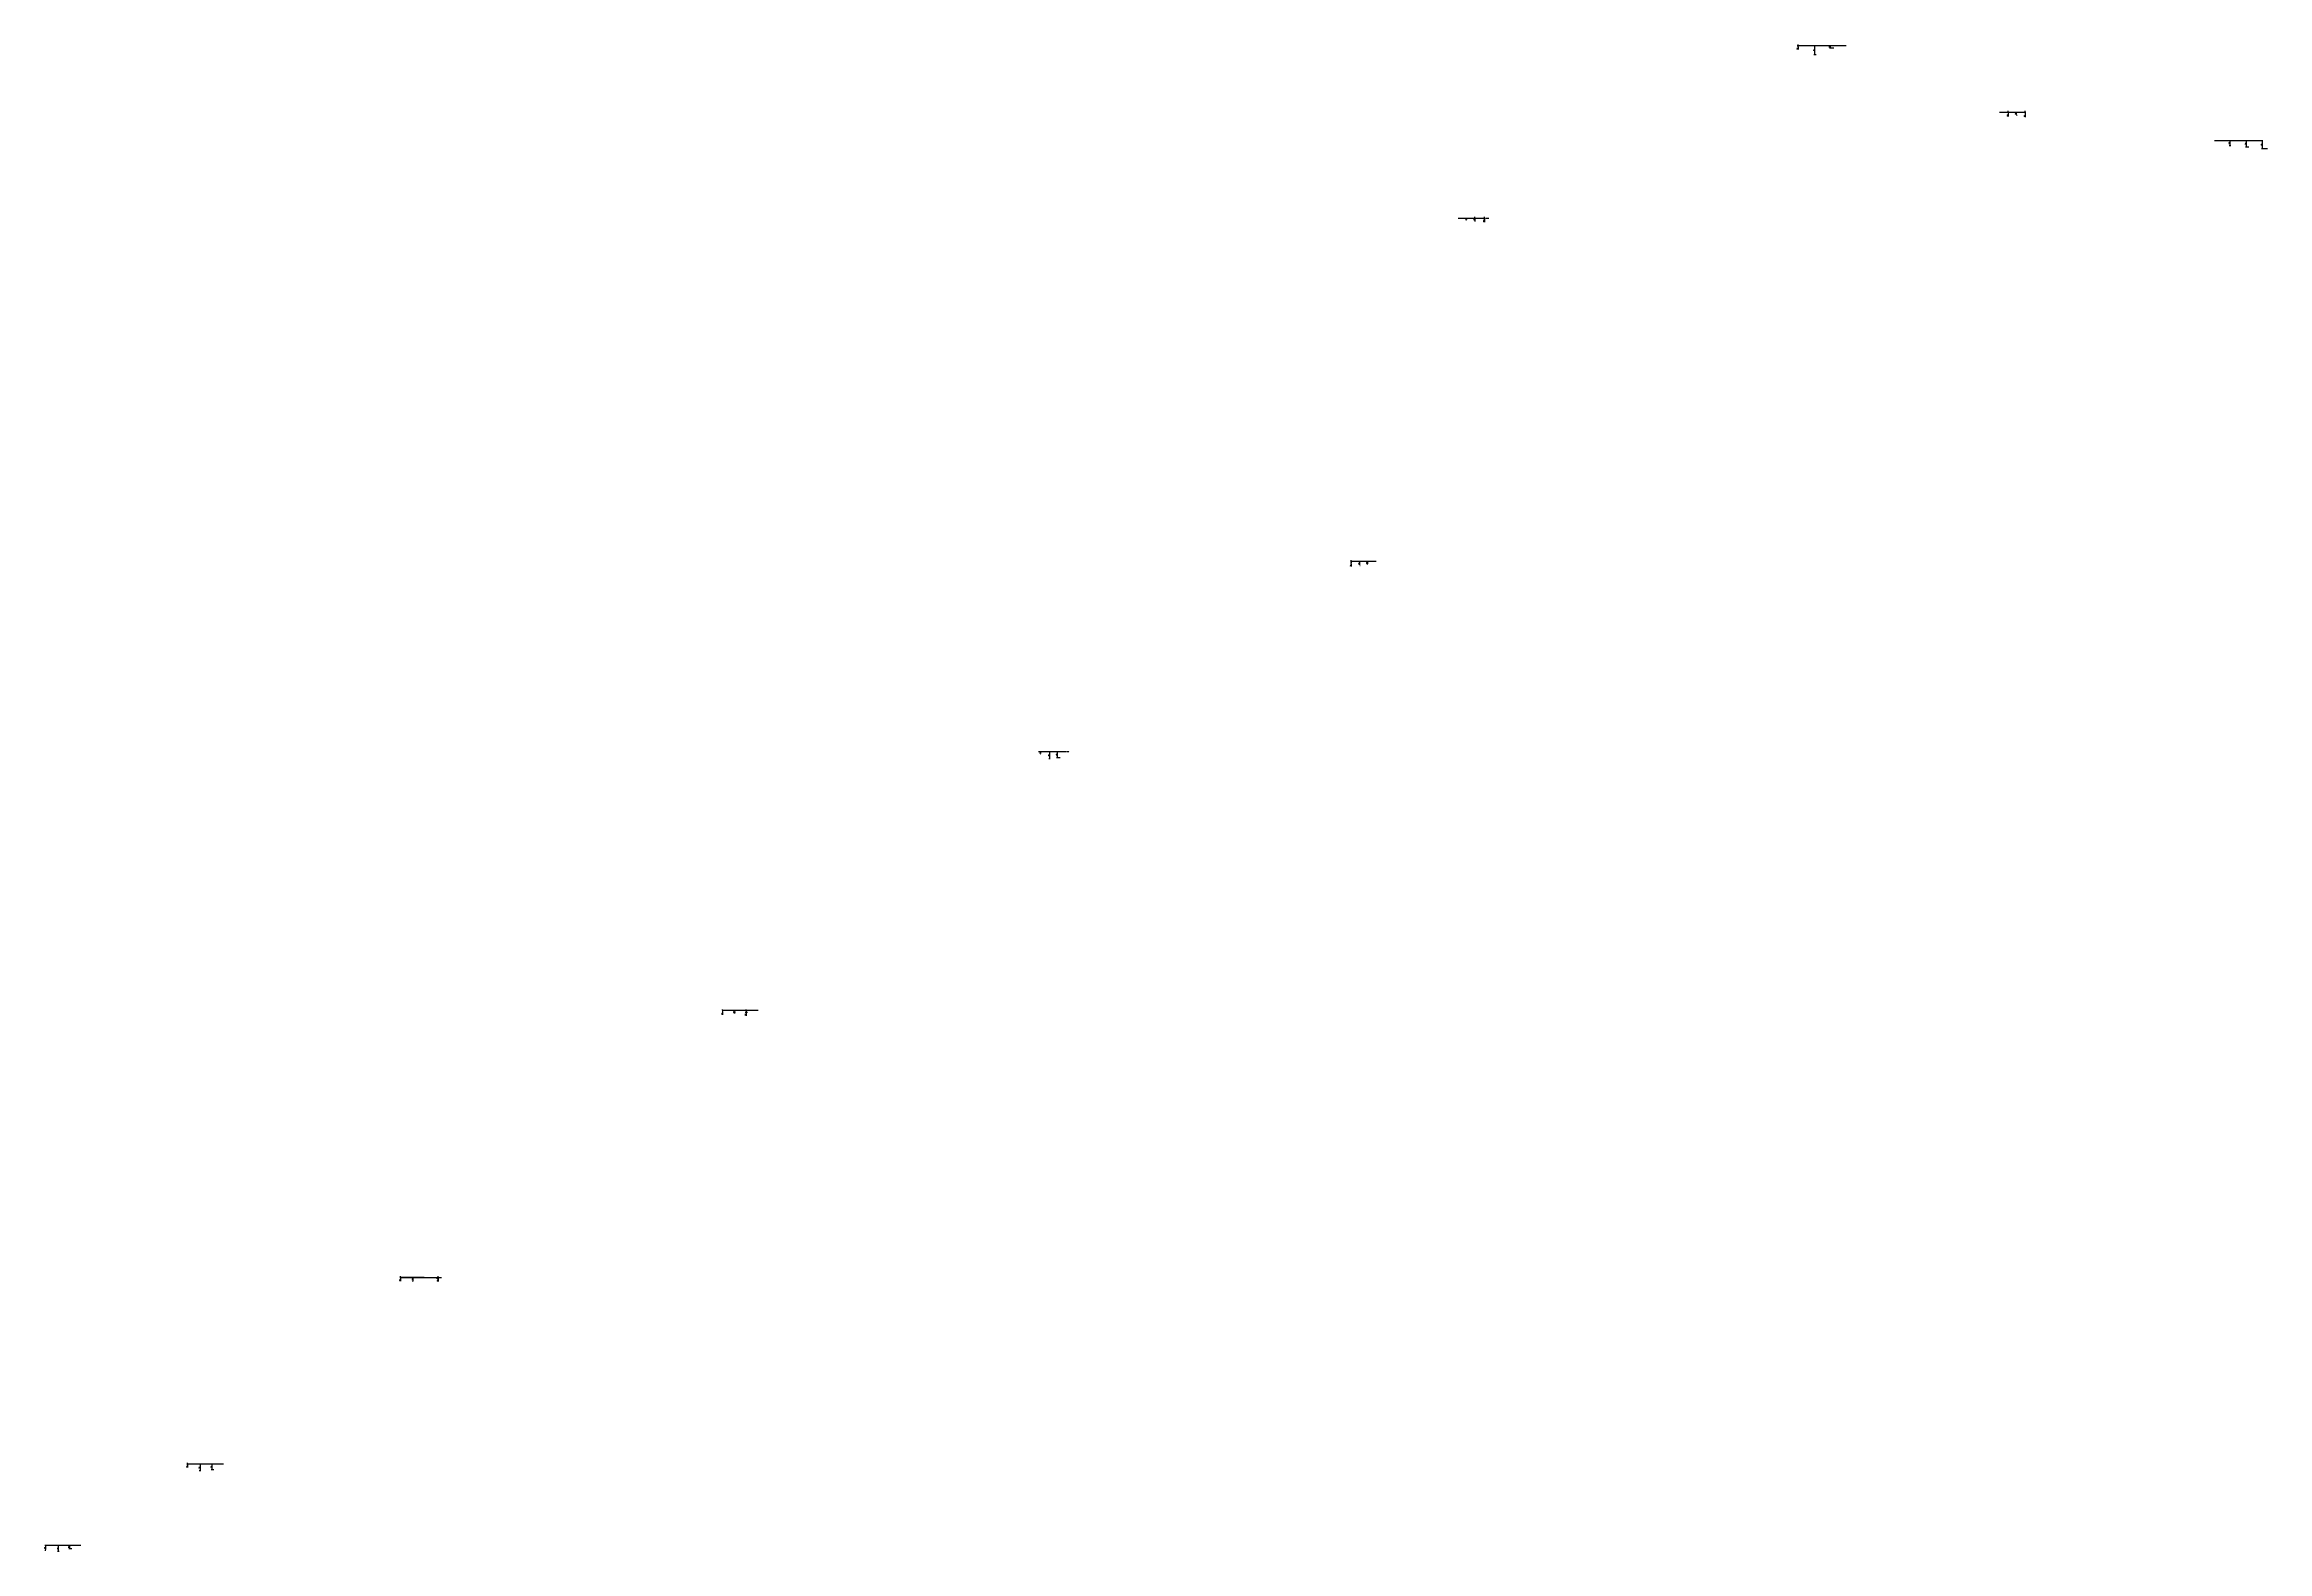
# Model space of a CAD drawing. Header units: metres. Extents: x 419640 to 423521, y 4805667 to 4807574.
# Drawn here: x 421719 to 423521, y 4806352 to 4807574 of the extents above; entities that cross this region are included whole.
import ezdxf

# ---------------------------------------------------------------- set-up
doc = ezdxf.new("R2010")
doc.units = ezdxf.units.M
doc.linetypes.add('DASHED2', pattern=[0.375, 0.25, -0.125])
doc.linetypes.add('HIDDEN', pattern=[0.375, 0.25, -0.125])
doc.layers.add('_pieds', color=253, linetype='HIDDEN')
doc.styles.get("Standard").update_dxf_attribs({"font": 'simplex.shx'})
doc.dimstyles.new('TFO75', dxfattribs={"dimscale": 3, "dimtxt": 0.18, "dimasz": 0.18, "dimexe": 0.18, "dimexo": 0.0625, "dimgap": 0.09, "dimtad": 1, "dimdec": 1, "dimzin": 0, "dimdsep": 46, "dimtxsty": 'Standard', "dimcen": 0.09, "dimclrd": 3, "dimclre": 3, "dimclrt": 1, "dimadec": 4, "dimazin": 0, "dimtfac": 1, "dimtdec": 1, "dimtmove": 0, "dimatfit": 3, "dimfxl": 1, "dimtolj": 1, "dimtzin": 0, "dimarcsym": 0})

# ---------------------------------------------------------------- blocks, each defined once
blk = doc.blocks.new('*D72')
at = {"color": 3, "lineweight": -2, "transparency": 16777216}
for p, q in [((423477.7, 4807496.4), (423490.5, 4807496.4)), ((423490.9, 4807492), (423489.5, 4807492)), ((423490, 4807495.8), (423490, 4807492.5))]:
    blk.add_line(p, q, dxfattribs=at)
at = {"color": 3, "transparency": 16777216}
for points in [[(423489.9, 4807495.8), (423490.1, 4807495.8), (423490, 4807496.4)], [(423489.9, 4807492.5), (423490.1, 4807492.5), (423490, 4807492)]]:
    blk.add_solid(points, dxfattribs=at)
at = {"layer": 'Defpoints', "color": 0, "transparency": 16777216}
for p in [(423477.5, 4807496.4), (423490, 4807492), (423491.1, 4807492)]:
    blk.add_point(p, dxfattribs=at)
at = {"color": 1, "transparency": 16777216, "insert": (423489.5, 4807494.2), "char_height": 0.54, "attachment_point": 5, "rotation": 90}
blk.add_mtext('\\A1;4.4', dxfattribs=at)
blk = doc.blocks.new('*D73')
at = {"color": 3, "lineweight": -2, "transparency": 16777216}
for p, q in [((423477.7, 4807496.4), (423503.7, 4807496.4)), ((423505.5, 4807491), (423502.6, 4807491)), ((423503.2, 4807495.8), (423503.2, 4807491.5))]:
    blk.add_line(p, q, dxfattribs=at)
at = {"color": 3, "transparency": 16777216}
for points in [[(423503.1, 4807495.8), (423503.3, 4807495.8), (423503.2, 4807496.4)], [(423503.1, 4807491.5), (423503.3, 4807491.5), (423503.2, 4807491)]]:
    blk.add_solid(points, dxfattribs=at)
at = {"layer": 'Defpoints', "color": 0, "transparency": 16777216}
for p in [(423477.5, 4807496.4), (423503.2, 4807491), (423505.6, 4807491)]:
    blk.add_point(p, dxfattribs=at)
at = {"color": 1, "transparency": 16777216, "insert": (423502.6, 4807493.7), "char_height": 0.54, "attachment_point": 5, "rotation": 90}
blk.add_mtext('\\A1;5.4', dxfattribs=at)
blk = doc.blocks.new('*D74')
at = {"color": 3, "lineweight": -2, "transparency": 16777216}
for p, q in [((423477.7, 4807496.4), (423516.7, 4807496.4)), ((423520.4, 4807489.6), (423515.6, 4807489.6)), ((423516.1, 4807495.8), (423516.1, 4807490.1))]:
    blk.add_line(p, q, dxfattribs=at)
at = {"color": 3, "transparency": 16777216}
for points in [[(423516, 4807495.8), (423516.2, 4807495.8), (423516.1, 4807496.4)], [(423516, 4807490.1), (423516.2, 4807490.1), (423516.1, 4807489.6)]]:
    blk.add_solid(points, dxfattribs=at)
at = {"layer": 'Defpoints', "color": 0, "transparency": 16777216}
for p in [(423477.5, 4807496.4), (423516.1, 4807489.6), (423520.6, 4807489.6)]:
    blk.add_point(p, dxfattribs=at)
at = {"color": 1, "transparency": 16777216, "insert": (423515.6, 4807493), "char_height": 0.54, "attachment_point": 5, "rotation": 90}
blk.add_mtext('\\A1;6.8', dxfattribs=at)
blk = doc.blocks.new('*D75')
at = {"color": 3, "lineweight": -2, "transparency": 16777216}
for p, q in [((423303.3, 4807519.3), (423310.9, 4807519.3)), ((423310.2, 4807518.5), (423310.9, 4807518.5)), ((423310.3, 4807519.9), (423310.3, 4807520.4)), ((423310.3, 4807519.3), (423310.3, 4807518.5)), ((423310.3, 4807518), (423310.3, 4807515.8))]:
    blk.add_line(p, q, dxfattribs=at)
at = {"color": 3, "transparency": 16777216}
for points in [[(423310.2, 4807519.9), (423310.4, 4807519.9), (423310.3, 4807519.3)], [(423310.2, 4807518), (423310.4, 4807518), (423310.3, 4807518.5)]]:
    blk.add_solid(points, dxfattribs=at)
at = {"layer": 'Defpoints', "color": 0, "transparency": 16777216}
for p in [(423303.1, 4807519.3), (423310, 4807518.5), (423310.3, 4807518.5)]:
    blk.add_point(p, dxfattribs=at)
at = {"color": 1, "transparency": 16777216, "insert": (423309.8, 4807516.6), "char_height": 0.54, "attachment_point": 5, "rotation": 90}
blk.add_mtext('\\A1;0.8', dxfattribs=at)
blk = doc.blocks.new('*D76')
at = {"color": 3, "lineweight": -2, "transparency": 16777216}
for p, q in [((423303.4, 4807519.3), (423317.5, 4807519.3)), ((423316.9, 4807518.8), (423316.9, 4807517.5)), ((423317, 4807517), (423317.5, 4807517))]:
    blk.add_line(p, q, dxfattribs=at)
at = {"color": 3, "transparency": 16777216}
for points in [[(423316.8, 4807518.8), (423317, 4807518.8), (423316.9, 4807519.3)], [(423316.8, 4807517.5), (423317, 4807517.5), (423316.9, 4807517)]]:
    blk.add_solid(points, dxfattribs=at)
at = {"layer": 'Defpoints', "color": 0, "transparency": 16777216}
for p in [(423303.2, 4807519.3), (423316.8, 4807517), (423316.9, 4807517)]:
    blk.add_point(p, dxfattribs=at)
at = {"color": 1, "transparency": 16777216, "insert": (423316.4, 4807518.2), "char_height": 0.54, "attachment_point": 5, "rotation": 90}
blk.add_mtext('\\A1;2.4', dxfattribs=at)
blk = doc.blocks.new('*D77')
at = {"color": 3, "lineweight": -2, "transparency": 16777216}
for p, q in [((423303.4, 4807519.3), (423324.6, 4807519.3)), ((423323.8, 4807518), (423324.6, 4807518)), ((423324, 4807519.9), (423324, 4807520.4)), ((423324, 4807519.3), (423324, 4807518)), ((423324, 4807517.5), (423324, 4807515.3))]:
    blk.add_line(p, q, dxfattribs=at)
at = {"color": 3, "transparency": 16777216}
for points in [[(423323.9, 4807519.9), (423324.1, 4807519.9), (423324, 4807519.3)], [(423323.9, 4807517.5), (423324.1, 4807517.5), (423324, 4807518)]]:
    blk.add_solid(points, dxfattribs=at)
at = {"layer": 'Defpoints', "color": 0, "transparency": 16777216}
for p in [(423303.2, 4807519.3), (423323.6, 4807518), (423324, 4807518)]:
    blk.add_point(p, dxfattribs=at)
at = {"color": 1, "transparency": 16777216, "insert": (423323.5, 4807516.1), "char_height": 0.54, "attachment_point": 5, "rotation": 90}
blk.add_mtext('\\A1;1.3', dxfattribs=at)
blk = doc.blocks.new('*D78')
at = {"color": 3, "lineweight": -2, "transparency": 16777216}
for p, q in [((423178.7, 4807573.1), (423165.5, 4807573.1)), ((423169.1, 4807571.2), (423165.5, 4807571.2)), ((423166, 4807572.6), (423166, 4807571.7))]:
    blk.add_line(p, q, dxfattribs=at)
at = {"color": 3, "transparency": 16777216}
for points in [[(423165.9, 4807572.6), (423166.1, 4807572.6), (423166, 4807573.1)], [(423165.9, 4807571.7), (423166.1, 4807571.7), (423166, 4807571.2)]]:
    blk.add_solid(points, dxfattribs=at)
at = {"layer": 'Defpoints', "color": 0, "transparency": 16777216}
for p in [(423166, 4807571.2), (423169.3, 4807571.2), (423178.9, 4807573.1)]:
    blk.add_point(p, dxfattribs=at)
at = {"color": 1, "transparency": 16777216, "insert": (423165.5, 4807572.2), "char_height": 0.54, "attachment_point": 5, "rotation": 90}
blk.add_mtext('\\A1;2.0', dxfattribs=at)
blk = doc.blocks.new('*D79')
at = {"color": 3, "lineweight": -2, "transparency": 16777216}
for p, q in [((423178.7, 4807573.1), (423152.9, 4807573.1)), ((423153.4, 4807572.6), (423153.4, 4807566.3)), ((423154.6, 4807565.8), (423152.9, 4807565.8))]:
    blk.add_line(p, q, dxfattribs=at)
at = {"color": 3, "transparency": 16777216}
for points in [[(423153.4, 4807572.6), (423153.5, 4807572.6), (423153.4, 4807573.1)], [(423153.4, 4807566.3), (423153.5, 4807566.3), (423153.4, 4807565.8)]]:
    blk.add_solid(points, dxfattribs=at)
at = {"layer": 'Defpoints', "color": 0, "transparency": 16777216}
for p in [(423178.9, 4807573.1), (423153.4, 4807565.8), (423154.8, 4807565.8)]:
    blk.add_point(p, dxfattribs=at)
at = {"color": 1, "transparency": 16777216, "insert": (423152.9, 4807569.5), "char_height": 0.54, "attachment_point": 5, "rotation": 90}
blk.add_mtext('\\A1;7.4', dxfattribs=at)
blk = doc.blocks.new('*D80')
at = {"color": 3, "lineweight": -2, "transparency": 16777216}
for p, q in [((423178.7, 4807573.1), (423139.4, 4807573.1)), ((423140.4, 4807572.8), (423139.4, 4807572.8)), ((423140, 4807573.7), (423140, 4807574.2)), ((423140, 4807573.1), (423140, 4807572.8)), ((423140, 4807572.2), (423140, 4807570))]:
    blk.add_line(p, q, dxfattribs=at)
at = {"color": 3, "transparency": 16777216}
for points in [[(423139.9, 4807573.7), (423140.1, 4807573.7), (423140, 4807573.1)], [(423139.9, 4807572.2), (423140.1, 4807572.2), (423140, 4807572.8)]]:
    blk.add_solid(points, dxfattribs=at)
at = {"layer": 'Defpoints', "color": 0, "transparency": 16777216}
for p in [(423140, 4807572.8), (423140.6, 4807572.8), (423178.9, 4807573.1)]:
    blk.add_point(p, dxfattribs=at)
at = {"color": 1, "transparency": 16777216, "insert": (423139.4, 4807570.8), "char_height": 0.54, "attachment_point": 5, "rotation": 90}
blk.add_mtext('\\A1;0.4', dxfattribs=at)
blk = doc.blocks.new('*D81')
at = {"color": 3, "lineweight": -2, "transparency": 16777216}
for p, q in [((422864.6, 4807433.4), (422871.8, 4807433.4)), ((422871.2, 4807431.7), (422870.7, 4807431.7)), ((422871.3, 4807432.8), (422871.3, 4807432.3))]:
    blk.add_line(p, q, dxfattribs=at)
at = {"color": 3, "transparency": 16777216}
for points in [[(422871.2, 4807432.8), (422871.4, 4807432.8), (422871.3, 4807433.4)], [(422871.2, 4807432.3), (422871.4, 4807432.3), (422871.3, 4807431.7)]]:
    blk.add_solid(points, dxfattribs=at)
at = {"layer": 'Defpoints', "color": 0, "transparency": 16777216}
for p in [(422864.4, 4807433.4), (422871.3, 4807431.7), (422871.4, 4807431.7)]:
    blk.add_point(p, dxfattribs=at)
at = {"color": 1, "transparency": 16777216, "insert": (422870.7, 4807432.6), "char_height": 0.54, "attachment_point": 5, "rotation": 90}
blk.add_mtext('\\A1;1.7', dxfattribs=at)
blk = doc.blocks.new('*D82')
at = {"color": 3, "lineweight": -2, "transparency": 16777216}
for p, q in [((422864.6, 4807433.4), (422878.4, 4807433.4)), ((422878.5, 4807431.8), (422877.3, 4807431.8)), ((422877.9, 4807433.9), (422877.9, 4807434.5)), ((422877.9, 4807433.4), (422877.9, 4807431.8)), ((422877.9, 4807431.2), (422877.9, 4807430.7))]:
    blk.add_line(p, q, dxfattribs=at)
at = {"color": 3, "transparency": 16777216}
for points in [[(422877.8, 4807433.9), (422878, 4807433.9), (422877.9, 4807433.4)], [(422877.8, 4807431.2), (422878, 4807431.2), (422877.9, 4807431.8)]]:
    blk.add_solid(points, dxfattribs=at)
at = {"layer": 'Defpoints', "color": 0, "transparency": 16777216}
for p in [(422864.4, 4807433.4), (422877.9, 4807431.8), (422878.6, 4807431.8)]:
    blk.add_point(p, dxfattribs=at)
at = {"color": 1, "transparency": 16777216, "insert": (422877.3, 4807432.6), "char_height": 0.54, "attachment_point": 5, "rotation": 90}
blk.add_mtext('\\A1;1.6', dxfattribs=at)
blk = doc.blocks.new('*D83')
at = {"color": 3, "lineweight": -2, "transparency": 16777216}
for p, q in [((422864.6, 4807433.4), (422886.3, 4807433.4)), ((422885, 4807432.9), (422886.3, 4807432.9)), ((422885.8, 4807433.9), (422885.8, 4807434.5)), ((422885.8, 4807433.4), (422885.8, 4807432.9)), ((422885.8, 4807432.3), (422885.8, 4807430.1))]:
    blk.add_line(p, q, dxfattribs=at)
at = {"color": 3, "transparency": 16777216}
for points in [[(422885.7, 4807433.9), (422885.9, 4807433.9), (422885.8, 4807433.4)], [(422885.7, 4807432.3), (422885.9, 4807432.3), (422885.8, 4807432.9)]]:
    blk.add_solid(points, dxfattribs=at)
at = {"layer": 'Defpoints', "color": 0, "transparency": 16777216}
for p in [(422864.4, 4807433.4), (422884.8, 4807432.9), (422885.8, 4807432.9)]:
    blk.add_point(p, dxfattribs=at)
at = {"color": 1, "transparency": 16777216, "insert": (422885.2, 4807431), "char_height": 0.54, "attachment_point": 5, "rotation": 90}
blk.add_mtext('\\A1;0.5', dxfattribs=at)
blk = doc.blocks.new('*D84')
at = {"color": 3, "lineweight": -2, "transparency": 16777216}
for p, q in [((422798, 4807154.9), (422790.6, 4807154.9)), ((422791.2, 4807152.7), (422790.6, 4807152.7)), ((422791.1, 4807154.4), (422791.1, 4807153.2))]:
    blk.add_line(p, q, dxfattribs=at)
at = {"color": 3, "transparency": 16777216}
for points in [[(422791, 4807154.4), (422791.2, 4807154.4), (422791.1, 4807154.9)], [(422791, 4807153.2), (422791.2, 4807153.2), (422791.1, 4807152.7)]]:
    blk.add_solid(points, dxfattribs=at)
at = {"layer": 'Defpoints', "color": 0, "transparency": 16777216}
for p in [(422798.2, 4807154.9), (422791.1, 4807152.7), (422791.4, 4807152.7)]:
    blk.add_point(p, dxfattribs=at)
at = {"color": 1, "transparency": 16777216, "insert": (422790.6, 4807153.8), "char_height": 0.54, "attachment_point": 5, "rotation": 90}
blk.add_mtext('\\A1;2.3', dxfattribs=at)
blk = doc.blocks.new('*D85')
at = {"color": 3, "lineweight": -2, "transparency": 16777216}
for p, q in [((422798, 4807154.9), (422784.1, 4807154.9)), ((422784.6, 4807154.4), (422784.6, 4807152.3)), ((422784.8, 4807151.7), (422785.2, 4807151.7))]:
    blk.add_line(p, q, dxfattribs=at)
at = {"color": 3, "transparency": 16777216}
for points in [[(422784.5, 4807154.4), (422784.7, 4807154.4), (422784.6, 4807154.9)], [(422784.5, 4807152.3), (422784.7, 4807152.3), (422784.6, 4807151.7)]]:
    blk.add_solid(points, dxfattribs=at)
at = {"layer": 'Defpoints', "color": 0, "transparency": 16777216}
for p in [(422798.2, 4807154.9), (422784.6, 4807151.7), (422784.6, 4807151.7)]:
    blk.add_point(p, dxfattribs=at)
at = {"color": 1, "transparency": 16777216, "insert": (422784.1, 4807153.3), "char_height": 0.54, "attachment_point": 5, "rotation": 90}
blk.add_mtext('\\A1;3.2', dxfattribs=at)
blk = doc.blocks.new('*D86')
at = {"color": 3, "lineweight": -2, "transparency": 16777216}
for p, q in [((422798, 4807154.9), (422777.2, 4807154.9)), ((422777.8, 4807155.5), (422777.8, 4807156)), ((422777.8, 4807154.9), (422777.8, 4807153.6)), ((422777.6, 4807153.6), (422777.2, 4807153.6)), ((422777.8, 4807153), (422777.8, 4807150.9))]:
    blk.add_line(p, q, dxfattribs=at)
at = {"color": 3, "transparency": 16777216}
for points in [[(422777.7, 4807155.5), (422777.9, 4807155.5), (422777.8, 4807154.9)], [(422777.7, 4807153), (422777.9, 4807153), (422777.8, 4807153.6)]]:
    blk.add_solid(points, dxfattribs=at)
at = {"layer": 'Defpoints', "color": 0, "transparency": 16777216}
for p in [(422798.2, 4807154.9), (422777.8, 4807153.6), (422777.8, 4807153.6)]:
    blk.add_point(p, dxfattribs=at)
at = {"color": 1, "transparency": 16777216, "insert": (422777.2, 4807151.7), "char_height": 0.54, "attachment_point": 5, "rotation": 90}
blk.add_mtext('\\A1;1.4', dxfattribs=at)
blk = doc.blocks.new('*D87')
at = {"color": 3, "lineweight": -2, "transparency": 16777216}
for p, q in [((422546.5, 4807000.7), (422539, 4807000.7)), ((422541.8, 4806995.8), (422539, 4806995.8)), ((422539.5, 4807000.2), (422539.5, 4806996.3))]:
    blk.add_line(p, q, dxfattribs=at)
at = {"color": 3, "transparency": 16777216}
for points in [[(422539.4, 4807000.2), (422539.6, 4807000.2), (422539.5, 4807000.7)], [(422539.4, 4806996.3), (422539.6, 4806996.3), (422539.5, 4806995.8)]]:
    blk.add_solid(points, dxfattribs=at)
at = {"layer": 'Defpoints', "color": 0, "transparency": 16777216}
for p in [(422539.5, 4806995.8), (422542, 4806995.8), (422546.7, 4807000.7)]:
    blk.add_point(p, dxfattribs=at)
at = {"color": 1, "transparency": 16777216, "insert": (422539, 4806998.3), "char_height": 0.54, "attachment_point": 5, "rotation": 90}
blk.add_mtext('\\A1;4.9', dxfattribs=at)
blk = doc.blocks.new('*D88')
at = {"color": 3, "lineweight": -2, "transparency": 16777216}
for p, q in [((422546.5, 4807000.7), (422532.7, 4807000.7)), ((422533.8, 4806994.9), (422532.7, 4806994.9)), ((422533.2, 4807000.2), (422533.2, 4806995.5))]:
    blk.add_line(p, q, dxfattribs=at)
at = {"color": 3, "transparency": 16777216}
for points in [[(422533.1, 4807000.2), (422533.3, 4807000.2), (422533.2, 4807000.7)], [(422533.1, 4806995.5), (422533.3, 4806995.5), (422533.2, 4806994.9)]]:
    blk.add_solid(points, dxfattribs=at)
at = {"layer": 'Defpoints', "color": 0, "transparency": 16777216}
for p in [(422533.2, 4806994.9), (422534, 4806994.9), (422546.7, 4807000.7)]:
    blk.add_point(p, dxfattribs=at)
at = {"color": 1, "transparency": 16777216, "insert": (422532.7, 4806997.8), "char_height": 0.54, "attachment_point": 5, "rotation": 90}
blk.add_mtext('\\A1;5.8', dxfattribs=at)
blk = doc.blocks.new('*D89')
at = {"color": 3, "lineweight": -2, "transparency": 16777216}
for p, q in [((422546.5, 4807000.7), (422525.6, 4807000.7)), ((422526.1, 4806998.8), (422525.6, 4806998.8)), ((422526.1, 4807000.2), (422526.1, 4806999.4))]:
    blk.add_line(p, q, dxfattribs=at)
at = {"color": 3, "transparency": 16777216}
for points in [[(422526, 4807000.2), (422526.2, 4807000.2), (422526.1, 4807000.7)], [(422526, 4806999.4), (422526.2, 4806999.4), (422526.1, 4806998.8)]]:
    blk.add_solid(points, dxfattribs=at)
at = {"layer": 'Defpoints', "color": 0, "transparency": 16777216}
for p in [(422526.1, 4806998.8), (422526.3, 4806998.8), (422546.7, 4807000.7)]:
    blk.add_point(p, dxfattribs=at)
at = {"color": 1, "transparency": 16777216, "insert": (422525.6, 4806999.8), "char_height": 0.54, "attachment_point": 5, "rotation": 90}
blk.add_mtext('\\A1;1.9', dxfattribs=at)
blk = doc.blocks.new('*D90')
at = {"color": 3, "lineweight": -2, "transparency": 16777216}
for p, q in [((422297, 4806790.8), (422286.7, 4806790.8)), ((422288.4, 4806789.3), (422286.7, 4806789.3)), ((422287.3, 4806791.3), (422287.3, 4806791.8)), ((422287.3, 4806790.8), (422287.3, 4806789.3)), ((422287.3, 4806788.8), (422287.3, 4806786.7))]:
    blk.add_line(p, q, dxfattribs=at)
at = {"color": 3, "transparency": 16777216}
for points in [[(422287.2, 4806791.3), (422287.4, 4806791.3), (422287.3, 4806790.8)], [(422287.2, 4806788.8), (422287.4, 4806788.8), (422287.3, 4806789.3)]]:
    blk.add_solid(points, dxfattribs=at)
at = {"layer": 'Defpoints', "color": 0, "transparency": 16777216}
for p in [(422287.3, 4806789.3), (422288.6, 4806789.3), (422297.2, 4806790.8)]:
    blk.add_point(p, dxfattribs=at)
at = {"color": 1, "transparency": 16777216, "insert": (422286.7, 4806787.5), "char_height": 0.54, "attachment_point": 5, "rotation": 90}
blk.add_mtext('\\A1;1.4', dxfattribs=at)
blk = doc.blocks.new('*D91')
at = {"color": 3, "lineweight": -2, "transparency": 16777216}
for p, q in [((422297, 4806790.8), (422277.5, 4806790.8)), ((422278.5, 4806788.8), (422277.5, 4806788.8)), ((422278.1, 4806790.2), (422278.1, 4806789.3))]:
    blk.add_line(p, q, dxfattribs=at)
at = {"color": 3, "transparency": 16777216}
for points in [[(422278, 4806790.2), (422278.2, 4806790.2), (422278.1, 4806790.8)], [(422278, 4806789.3), (422278.2, 4806789.3), (422278.1, 4806788.8)]]:
    blk.add_solid(points, dxfattribs=at)
at = {"layer": 'Defpoints', "color": 0, "transparency": 16777216}
for p in [(422278.1, 4806788.8), (422278.7, 4806788.8), (422297.2, 4806790.8)]:
    blk.add_point(p, dxfattribs=at)
at = {"color": 1, "transparency": 16777216, "insert": (422277.5, 4806789.8), "char_height": 0.54, "attachment_point": 5, "rotation": 90}
blk.add_mtext('\\A1;2.0', dxfattribs=at)
blk = doc.blocks.new('*D92')
at = {"color": 3, "lineweight": -2, "transparency": 16777216}
for p, q in [((422297, 4806790.8), (422267.8, 4806790.8)), ((422268.6, 4806790.2), (422267.8, 4806790.2)), ((422268.3, 4806791.3), (422268.3, 4806791.8)), ((422268.3, 4806790.8), (422268.3, 4806790.2)), ((422268.3, 4806789.6), (422268.3, 4806787.4))]:
    blk.add_line(p, q, dxfattribs=at)
at = {"color": 3, "transparency": 16777216}
for points in [[(422268.2, 4806791.3), (422268.4, 4806791.3), (422268.3, 4806790.8)], [(422268.2, 4806789.6), (422268.4, 4806789.6), (422268.3, 4806790.2)]]:
    blk.add_solid(points, dxfattribs=at)
at = {"layer": 'Defpoints', "color": 0, "transparency": 16777216}
for p in [(422268.3, 4806790.2), (422268.7, 4806790.2), (422297.2, 4806790.8)]:
    blk.add_point(p, dxfattribs=at)
at = {"color": 1, "transparency": 16777216, "insert": (422267.8, 4806788.3), "char_height": 0.54, "attachment_point": 5, "rotation": 90}
blk.add_mtext('\\A1;0.6', dxfattribs=at)
blk = doc.blocks.new('*D93')
at = {"color": 3, "lineweight": -2, "transparency": 16777216}
for p, q in [((422026.9, 4806574.3), (422038.2, 4806574.3)), ((422036.4, 4806573.9), (422038.2, 4806573.9)), ((422037.7, 4806574.9), (422037.7, 4806575.4)), ((422037.7, 4806574.3), (422037.7, 4806573.9)), ((422037.7, 4806573.3), (422037.7, 4806571.1))]:
    blk.add_line(p, q, dxfattribs=at)
at = {"color": 3, "transparency": 16777216}
for points in [[(422037.6, 4806574.9), (422037.8, 4806574.9), (422037.7, 4806574.3)], [(422037.6, 4806573.3), (422037.8, 4806573.3), (422037.7, 4806573.9)]]:
    blk.add_solid(points, dxfattribs=at)
at = {"layer": 'Defpoints', "color": 0, "transparency": 16777216}
for p in [(422026.7, 4806574.3), (422036.2, 4806573.9), (422037.7, 4806573.9)]:
    blk.add_point(p, dxfattribs=at)
at = {"color": 1, "transparency": 16777216, "insert": (422037.1, 4806572), "char_height": 0.54, "attachment_point": 5, "rotation": 90}
blk.add_mtext('\\A1;0.4', dxfattribs=at)
blk = doc.blocks.new('*D94')
at = {"color": 3, "lineweight": -2, "transparency": 16777216}
for p, q in [((422026.5, 4806574.3), (422006.7, 4806574.3)), ((422007.6, 4806574.1), (422006.7, 4806574.1)), ((422007.2, 4806574.9), (422007.2, 4806575.4)), ((422007.2, 4806574.3), (422007.2, 4806574.1)), ((422007.2, 4806573.6), (422007.2, 4806571.4))]:
    blk.add_line(p, q, dxfattribs=at)
at = {"color": 3, "transparency": 16777216}
for points in [[(422007.1, 4806574.9), (422007.3, 4806574.9), (422007.2, 4806574.3)], [(422007.1, 4806573.6), (422007.3, 4806573.6), (422007.2, 4806574.1)]]:
    blk.add_solid(points, dxfattribs=at)
at = {"layer": 'Defpoints', "color": 0, "transparency": 16777216}
for p in [(422007.2, 4806574.1), (422007.7, 4806574.1), (422026.7, 4806574.3)]:
    blk.add_point(p, dxfattribs=at)
at = {"color": 1, "transparency": 16777216, "insert": (422006.7, 4806572.2), "char_height": 0.54, "attachment_point": 5, "rotation": 90}
blk.add_mtext('\\A1;0.2', dxfattribs=at)
blk = doc.blocks.new('*D95')
at = {"color": 3, "lineweight": -2, "transparency": 16777216}
for p, q in [((422026.5, 4806574.3), (422016.8, 4806574.3)), ((422017.5, 4806571.3), (422016.8, 4806571.3)), ((422017.3, 4806573.8), (422017.3, 4806571.8))]:
    blk.add_line(p, q, dxfattribs=at)
at = {"color": 3, "transparency": 16777216}
for points in [[(422017.2, 4806573.8), (422017.4, 4806573.8), (422017.3, 4806574.3)], [(422017.2, 4806571.8), (422017.4, 4806571.8), (422017.3, 4806571.3)]]:
    blk.add_solid(points, dxfattribs=at)
at = {"layer": 'Defpoints', "color": 0, "transparency": 16777216}
for p in [(422017.3, 4806571.3), (422017.7, 4806571.3), (422026.7, 4806574.3)]:
    blk.add_point(p, dxfattribs=at)
at = {"color": 1, "transparency": 16777216, "insert": (422016.8, 4806572.8), "char_height": 0.54, "attachment_point": 5, "rotation": 90}
blk.add_mtext('\\A1;3.0', dxfattribs=at)
blk = doc.blocks.new('*D96')
at = {"color": 3, "lineweight": -2, "transparency": 16777216}
for p, q in [((421863.6, 4806423), (421853.7, 4806423)), ((421855.9, 4806418.6), (421853.7, 4806418.6)), ((421854.3, 4806422.4), (421854.3, 4806419.2))]:
    blk.add_line(p, q, dxfattribs=at)
at = {"color": 3, "transparency": 16777216}
for points in [[(421854.2, 4806422.4), (421854.4, 4806422.4), (421854.3, 4806423)], [(421854.2, 4806419.2), (421854.4, 4806419.2), (421854.3, 4806418.6)]]:
    blk.add_solid(points, dxfattribs=at)
at = {"layer": 'Defpoints', "color": 0, "transparency": 16777216}
for p in [(421854.3, 4806418.6), (421856.1, 4806418.6), (421863.8, 4806423)]:
    blk.add_point(p, dxfattribs=at)
at = {"color": 1, "transparency": 16777216, "insert": (421853.7, 4806420.8), "char_height": 0.54, "attachment_point": 5, "rotation": 90}
blk.add_mtext('\\A1;4.4', dxfattribs=at)
blk = doc.blocks.new('*D97')
at = {"color": 3, "lineweight": -2, "transparency": 16777216}
for p, q in [((421863.6, 4806423), (421844.1, 4806423)), ((421845.4, 4806417.8), (421844.1, 4806417.8)), ((421844.7, 4806422.4), (421844.7, 4806418.4))]:
    blk.add_line(p, q, dxfattribs=at)
at = {"color": 3, "transparency": 16777216}
for points in [[(421844.6, 4806422.4), (421844.8, 4806422.4), (421844.7, 4806423)], [(421844.6, 4806418.4), (421844.8, 4806418.4), (421844.7, 4806417.8)]]:
    blk.add_solid(points, dxfattribs=at)
at = {"layer": 'Defpoints', "color": 0, "transparency": 16777216}
for p in [(421844.7, 4806417.8), (421845.6, 4806417.8), (421863.8, 4806423)]:
    blk.add_point(p, dxfattribs=at)
at = {"color": 1, "transparency": 16777216, "insert": (421844.1, 4806420.4), "char_height": 0.54, "attachment_point": 5, "rotation": 90}
blk.add_mtext('\\A1;5.1', dxfattribs=at)
blk = doc.blocks.new('*D98')
at = {"color": 3, "lineweight": -2, "transparency": 16777216}
for p, q in [((421863.6, 4806423), (421834.1, 4806423)), ((421835.2, 4806422.9), (421834.1, 4806422.9)), ((421834.6, 4806423.5), (421834.6, 4806424.1)), ((421834.6, 4806423), (421834.6, 4806422.9)), ((421834.6, 4806422.3), (421834.6, 4806420.3))]:
    blk.add_line(p, q, dxfattribs=at)
at = {"color": 3, "transparency": 16777216}
for points in [[(421834.5, 4806423.5), (421834.7, 4806423.5), (421834.6, 4806423)], [(421834.5, 4806422.3), (421834.7, 4806422.3), (421834.6, 4806422.9)]]:
    blk.add_solid(points, dxfattribs=at)
at = {"layer": 'Defpoints', "color": 0, "transparency": 16777216}
for p in [(421834.6, 4806422.9), (421835.4, 4806422.9), (421863.8, 4806423)]:
    blk.add_point(p, dxfattribs=at)
at = {"color": 1, "transparency": 16777216, "insert": (421834.1, 4806421.1), "char_height": 0.54, "attachment_point": 5, "rotation": 90}
blk.add_mtext('\\A1;0.1', dxfattribs=at)
blk = doc.blocks.new('*D99')
at = {"color": 3, "lineweight": -2, "transparency": 16777216}
for p, q in [((421748.2, 4806357), (421738.3, 4806357)), ((421740.9, 4806354.3), (421738.3, 4806354.3)), ((421738.9, 4806356.5), (421738.9, 4806354.9))]:
    blk.add_line(p, q, dxfattribs=at)
at = {"color": 3, "transparency": 16777216}
for points in [[(421738.8, 4806356.5), (421739, 4806356.5), (421738.9, 4806357)], [(421738.8, 4806354.9), (421739, 4806354.9), (421738.9, 4806354.3)]]:
    blk.add_solid(points, dxfattribs=at)
at = {"layer": 'Defpoints', "color": 0, "transparency": 16777216}
for p in [(421738.9, 4806354.3), (421741.1, 4806354.3), (421748.4, 4806357)]:
    blk.add_point(p, dxfattribs=at)
at = {"color": 1, "transparency": 16777216, "insert": (421738.3, 4806355.7), "char_height": 0.54, "attachment_point": 5, "rotation": 90}
blk.add_mtext('\\A1;2.7', dxfattribs=at)
blk = doc.blocks.new('*D100')
at = {"color": 3, "lineweight": -2, "transparency": 16777216}
for p, q in [((421748.2, 4806357), (421729.3, 4806357)), ((421730.6, 4806352.2), (421729.3, 4806352.2)), ((421729.8, 4806356.5), (421729.8, 4806352.8))]:
    blk.add_line(p, q, dxfattribs=at)
at = {"color": 3, "transparency": 16777216}
for points in [[(421729.7, 4806356.5), (421729.9, 4806356.5), (421729.8, 4806357)], [(421729.7, 4806352.8), (421729.9, 4806352.8), (421729.8, 4806352.2)]]:
    blk.add_solid(points, dxfattribs=at)
at = {"layer": 'Defpoints', "color": 0, "transparency": 16777216}
for p in [(421729.8, 4806352.2), (421730.8, 4806352.2), (421748.4, 4806357)]:
    blk.add_point(p, dxfattribs=at)
at = {"color": 1, "transparency": 16777216, "insert": (421729.3, 4806354.6), "char_height": 0.54, "attachment_point": 5, "rotation": 90}
blk.add_mtext('\\A1;4.8', dxfattribs=at)
blk = doc.blocks.new('*D101')
at = {"color": 3, "lineweight": -2, "transparency": 16777216}
for p, q in [((421748.2, 4806357), (421719, 4806357)), ((421719.8, 4806353.2), (421719, 4806353.2)), ((421719.5, 4806356.5), (421719.5, 4806353.8))]:
    blk.add_line(p, q, dxfattribs=at)
at = {"color": 3, "transparency": 16777216}
for points in [[(421719.4, 4806356.5), (421719.6, 4806356.5), (421719.5, 4806357)], [(421719.4, 4806353.8), (421719.6, 4806353.8), (421719.5, 4806353.2)]]:
    blk.add_solid(points, dxfattribs=at)
at = {"layer": 'Defpoints', "color": 0, "transparency": 16777216}
for p in [(421719.5, 4806353.2), (421720, 4806353.2), (421748.4, 4806357)]:
    blk.add_point(p, dxfattribs=at)
at = {"color": 1, "transparency": 16777216, "insert": (421719, 4806355.1), "char_height": 0.54, "attachment_point": 5, "rotation": 90}
blk.add_mtext('\\A1;3.8', dxfattribs=at)

msp = doc.modelspace()

# ---------------------------------------------------------------- linework, layer by layer
at = {"linetype": 'DASHED2', "flags": 128}
for points in [[(423178.9, 4807573.15), (423139.36, 4807573.15)], [(422864.41, 4807433.38), (422889.31, 4807433.38)]]:
    msp.add_lwpolyline(points, dxfattribs=at)
at = {"flags": 128}
msp.add_lwpolyline([(422007.75, 4806574.33), (422040.45, 4806574.33)], dxfattribs=at)
at = {"layer": '_pieds', "flags": 128}
msp.add_lwpolyline([(422549.32, 4807000.78), (422524.36, 4807000.78)], dxfattribs=at)

# ---------------------------------------------------------------- dimensions: what is measured, and where the dimension line sits
for base, p1, p2, picture, middle in [((423139.97, 4807572.77), (423178.9, 4807573.15), (423140.6, 4807572.77), '*D80', (423139.43, 4807570.84)), ((423153.44, 4807565.77), (423178.9, 4807573.15), (423154.78, 4807565.77), '*D79', (423152.9, 4807569.46)), ((423166, 4807571.17), (423178.9, 4807573.15), (423169.32, 4807571.17), '*D78', (423165.46, 4807572.16)), ((423310.34, 4807518.51), (423303.14, 4807519.33), (423309.96, 4807518.51), '*D75', (423309.8, 4807516.59)), ((423324.02, 4807518), (423303.16, 4807519.33), (423323.56, 4807518), '*D77', (423323.48, 4807516.13)), ((423316.9341, 4807516.9816), (423303.1629, 4807519.3332), (423316.7629, 4807516.9816), '*D76', (423316.3941, 4807518.1574)), ((423490.01, 4807491.99), (423477.54, 4807496.36), (423491.11, 4807491.99), '*D72', (423489.47, 4807494.17)), ((423503.16, 4807490.98), (423477.54, 4807496.36), (423505.64, 4807490.98), '*D73', (423502.62, 4807493.67)), ((423516.1167, 4807489.6091), (423477.5401, 4807496.3601), (423520.5652, 4807489.6091), '*D74', (423515.5767, 4807492.9846)), ((422877.88, 4807431.76), (422864.41, 4807433.38), (422878.65, 4807431.76), '*D82', (422877.34, 4807432.57)), ((422885.77, 4807432.87), (422864.41, 4807433.38), (422884.81, 4807432.87), '*D83', (422885.23, 4807430.95)), ((422871.27, 4807431.72), (422864.41, 4807433.38), (422871.42, 4807431.72), '*D81', (422870.73, 4807432.55)), ((422777.78, 4807153.55), (422798.19, 4807154.92), (422777.79, 4807153.55), '*D86', (422777.24, 4807151.67)), ((422784.63, 4807151.73), (422798.19, 4807154.92), (422784.59, 4807151.73), '*D85', (422784.09, 4807153.33)), ((422791.0914, 4807152.6686), (422798.1905, 4807154.9242), (422791.3905, 4807152.6686), '*D84', (422790.5514, 4807153.7964)), ((422526.12, 4806998.83), (422546.73, 4807000.75), (422526.33, 4806998.83), '*D89', (422525.58, 4806999.79)), ((422533.24, 4806994.93), (422546.73, 4807000.75), (422534, 4806994.93), '*D88', (422532.7, 4806997.84)), ((422539.52, 4806995.81), (422546.73, 4807000.75), (422541.97, 4806995.81), '*D87', (422538.98, 4806998.28)), ((422268.34, 4806790.17), (422297.2, 4806790.76), (422268.74, 4806790.17), '*D92', (422267.8, 4806788.27)), ((422278.0634, 4806788.8051), (422297.2035, 4806790.7647), (422278.6608, 4806788.8051), '*D91', (422277.5234, 4806789.7849)), ((422287.28, 4806789.33), (422297.2, 4806790.76), (422288.58, 4806789.33), '*D90', (422286.74, 4806787.45)), ((422007.21, 4806574.13), (422026.72, 4806574.33), (422007.75, 4806574.13), '*D94', (422006.67, 4806572.21)), ((422017.3, 4806571.29), (422026.72, 4806574.33), (422017.68, 4806571.29), '*D95', (422016.76, 4806572.81)), ((422037.67, 4806573.89), (422026.72, 4806574.33), (422036.21, 4806573.89), '*D93', (422037.13, 4806571.96)), ((421834.61, 4806422.86), (421863.83, 4806422.98), (421835.36, 4806422.86), '*D98', (421834.07, 4806421.06)), ((421844.6678, 4806417.8344), (421863.8301, 4806422.9764), (421845.6005, 4806417.8344), '*D97', (421844.1278, 4806420.4054)), ((421854.26, 4806418.61), (421863.83, 4806422.98), (421856.09, 4806418.61), '*D96', (421853.72, 4806420.79)), ((421719.5, 4806353.24), (421748.44, 4806357.02), (421719.97, 4806353.24), '*D101', (421718.96, 4806355.13)), ((421729.8, 4806352.22), (421748.44, 4806357.02), (421730.76, 4806352.22), '*D100', (421729.26, 4806354.62)), ((421738.88, 4806354.32), (421748.44, 4806357.02), (421741.11, 4806354.32), '*D99', (421738.34, 4806355.67))]:
    dim = msp.add_linear_dim(base=base, p1=p1, p2=p2, angle=90, dimstyle='TFO75')
    dim.commit()
    dim.dimension.update_dxf_attribs({"geometry": picture, "text_midpoint": middle})

doc.saveas('drawing.dxf')
